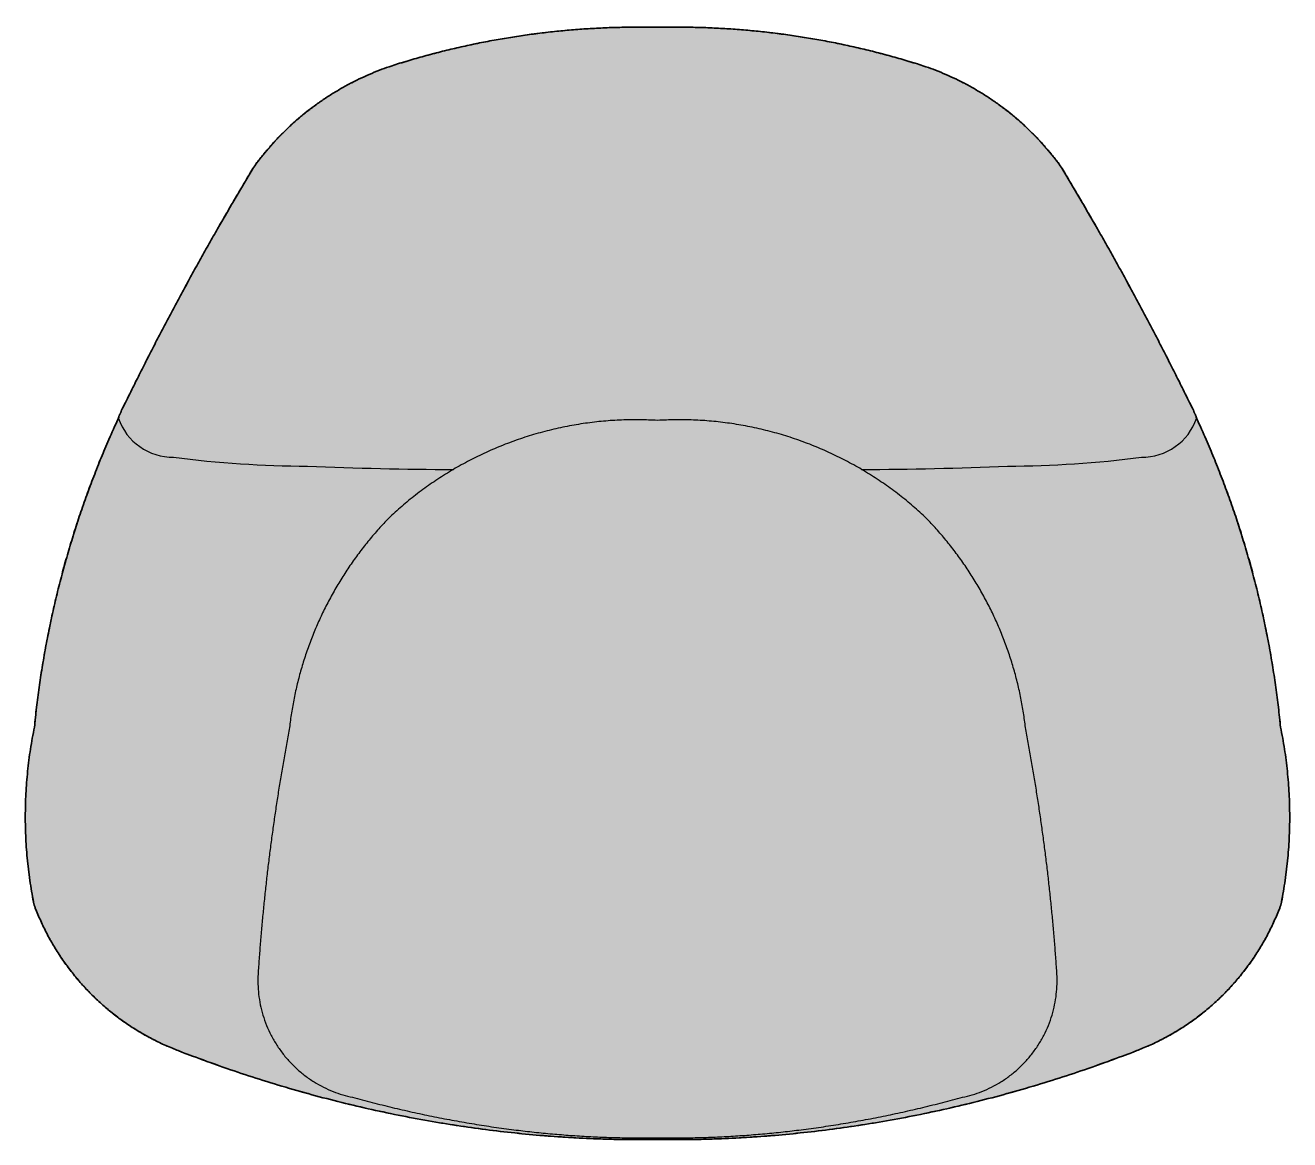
# Model space of a CAD drawing. Header units: millimetres. Extents: x -51 to 1796, y -1067 to 959.
# Drawn here: x -51 to 865, y -1067 to -260 of the extents above; entities that cross this region are included whole.
import ezdxf

# ---------------------------------------------------------------- set-up
doc = ezdxf.new("R2010")
doc.units = ezdxf.units.MM
doc.layers.add('Blocks', color=7, linetype='Continuous')
doc.layers.add('Blocks$Fill', color=7, linetype='Continuous', true_color=0xffffff)
doc.layers.add('Blocks$Inner', color=7, linetype='Continuous', lineweight=25, true_color=0x007f00)
doc.layers.add('Blocks$Outline', color=7, linetype='Continuous', lineweight=35, true_color=0xff3f3f)

# ---------------------------------------------------------------- blocks, each defined once
blk = doc.blocks.new('AAL 92 Lounge Chair Top')
at = {"layer": 'Blocks$Fill'}
blk.add_hatch(color=256, dxfattribs=at).paths.add_polyline_path([(451.28, -298.76), (472.82, -298.77), (494.47, -298.23), (516.2, -297.16), (538, -295.54), (559.84, -293.38), (581.72, -290.68), (603.6, -287.44), (625.47, -283.65), (647.32, -279.33), (669.12, -274.48), (690.85, -269.1), (712.5, -263.2), (734.05, -256.78), (755.48, -249.86), (776.77, -242.43), (797.91, -234.52), (802.25, -232.81), (806.57, -230.97), (810.86, -229.01), (815.12, -226.93), (819.34, -224.73), (823.52, -222.41), (827.65, -219.97), (831.72, -217.41), (835.74, -214.73), (839.69, -211.94), (843.58, -209.04), (847.39, -206.03), (851.13, -202.92), (854.78, -199.7), (858.35, -196.38), (861.83, -192.96), (865.21, -189.45), (868.5, -185.85), (871.68, -182.17), (874.76, -178.4), (877.74, -174.56), (880.6, -170.65), (883.35, -166.67), (885.99, -162.63), (888.51, -158.53), (890.92, -154.38), (893.2, -150.18), (895.36, -145.94), (897.4, -141.67), (899.32, -137.36), (901.12, -133.02), (902.79, -128.66), (904.29, -120.75), (905.59, -112.78), (906.69, -104.77), (907.59, -96.73), (908.29, -88.65), (908.79, -80.55), (909.08, -72.44), (909.17, -64.32), (909.05, -56.2), (908.73, -48.09), (908.2, -39.99), (907.47, -31.92), (906.54, -23.87), (905.41, -15.87), (904.08, -7.91), (902.56, 0), (901, 14.42), (899.14, 28.82), (896.97, 43.2), (894.5, 57.55), (891.72, 71.85), (888.65, 86.11), (885.27, 100.3), (881.59, 114.42), (877.62, 128.46), (873.35, 142.41), (868.79, 156.26), (863.94, 170), (858.81, 183.62), (853.4, 197.12), (847.72, 210.49), (841.77, 223.71), (841.7, 224), (841.63, 224.28), (841.55, 224.56), (841.47, 224.84), (841.37, 225.12), (841.27, 225.4), (841.17, 225.67), (841.06, 225.94), (840.94, 226.21), (840.81, 226.48), (840.68, 226.74), (840.54, 227), (840.4, 227.25), (840.24, 227.5), (840.09, 227.75), (839.93, 227.99), (839.87, 228.28), (839.8, 228.56), (839.73, 228.85), (839.64, 229.13), (839.55, 229.41), (839.45, 229.69), (839.34, 229.96), (839.23, 230.23), (839.1, 230.5), (838.97, 230.76), (838.83, 231.02), (838.68, 231.28), (838.52, 231.53), (838.36, 231.77), (838.19, 232.01), (838.02, 232.24), (815.77, 276.64), (792.52, 320.54), (768.28, 363.9), (743.07, 406.69), (740.76, 409.77), (738.39, 412.81), (735.96, 415.81), (733.47, 418.78), (730.91, 421.7), (728.29, 424.58), (725.61, 427.41), (722.88, 430.2), (720.08, 432.94), (717.23, 435.62), (714.33, 438.26), (711.37, 440.84), (708.36, 443.36), (705.3, 445.83), (702.2, 448.23), (699.04, 450.58), (695.84, 452.87), (692.6, 455.09), (689.32, 457.25), (686, 459.34), (682.64, 461.37), (679.24, 463.33), (675.81, 465.22), (672.35, 467.04), (668.86, 468.8), (665.35, 470.48), (661.81, 472.09), (658.24, 473.63), (654.66, 475.1), (651.05, 476.5), (647.43, 477.83), (643.8, 479.08), (632.17, 482.68), (620.46, 486.04), (608.66, 489.16), (596.79, 492.04), (584.85, 494.67), (572.85, 497.05), (560.8, 499.19), (548.7, 501.07), (536.57, 502.7), (524.41, 504.07), (512.23, 505.2), (500.03, 506.06), (487.83, 506.68), (475.63, 507.03), (463.45, 507.14), (426.93, 507.03), (414.73, 506.68), (402.53, 506.06), (390.33, 505.2), (378.15, 504.07), (365.99, 502.7), (353.86, 501.07), (341.76, 499.19), (329.71, 497.05), (317.71, 494.67), (305.77, 492.04), (293.9, 489.16), (282.1, 486.04), (270.38, 482.68), (258.76, 479.08), (255.13, 477.83), (251.51, 476.5), (247.9, 475.1), (244.32, 473.63), (240.75, 472.09), (237.21, 470.48), (233.69, 468.8), (230.2, 467.04), (226.74, 465.22), (223.32, 463.33), (219.92, 461.37), (216.56, 459.34), (213.24, 457.25), (209.96, 455.09), (206.71, 452.87), (203.51, 450.58), (200.36, 448.23), (197.25, 445.83), (194.19, 443.36), (191.19, 440.84), (188.23, 438.26), (185.32, 435.62), (182.48, 432.94), (179.68, 430.2), (176.95, 427.41), (174.27, 424.58), (171.65, 421.7), (169.09, 418.78), (166.6, 415.81), (164.17, 412.81), (161.8, 409.77), (159.49, 406.69), (134.28, 363.9), (110.04, 320.54), (86.79, 276.64), (64.54, 232.24), (64.37, 232.01), (64.2, 231.77), (64.04, 231.53), (63.88, 231.28), (63.73, 231.02), (63.59, 230.76), (63.46, 230.5), (63.33, 230.23), (63.22, 229.96), (63.11, 229.69), (63.01, 229.41), (62.91, 229.13), (62.83, 228.85), (62.76, 228.56), (62.69, 228.28), (62.63, 227.99), (62.47, 227.75), (62.31, 227.5), (62.16, 227.25), (62.02, 227), (61.88, 226.74), (61.75, 226.48), (61.62, 226.21), (61.5, 225.94), (61.39, 225.67), (61.28, 225.4), (61.19, 225.12), (61.09, 224.84), (61.01, 224.56), (60.93, 224.28), (60.86, 224), (60.79, 223.71), (54.84, 210.49), (49.16, 197.12), (43.75, 183.62), (38.62, 170), (33.77, 156.26), (29.21, 142.41), (24.94, 128.46), (20.97, 114.42), (17.29, 100.3), (13.91, 86.11), (10.83, 71.85), (8.06, 57.55), (5.59, 43.2), (3.42, 28.82), (1.56, 14.42), (0, 0), (-1.52, -7.91), (-2.85, -15.87), (-3.98, -23.87), (-4.91, -31.92), (-5.64, -39.99), (-6.17, -48.09), (-6.49, -56.2), (-6.61, -64.32), (-6.52, -72.44), (-6.23, -80.55), (-5.73, -88.65), (-5.03, -96.73), (-4.13, -104.77), (-3.03, -112.78), (-1.73, -120.75), (-0.23, -128.66), (1.44, -133.02), (3.24, -137.36), (5.16, -141.67), (7.2, -145.94), (9.36, -150.18), (11.64, -154.38), (14.05, -158.53), (16.57, -162.63), (19.2, -166.67), (21.96, -170.65), (24.82, -174.56), (27.8, -178.4), (30.88, -182.17), (34.06, -185.85), (37.35, -189.45), (40.73, -192.96), (44.21, -196.38), (47.78, -199.7), (51.43, -202.92), (55.17, -206.03), (58.98, -209.04), (62.87, -211.94), (66.82, -214.73), (70.84, -217.41), (74.91, -219.97), (79.04, -222.41), (83.22, -224.73), (87.44, -226.93), (91.7, -229.01), (95.99, -230.97), (100.31, -232.81), (104.65, -234.52), (125.79, -242.43), (147.08, -249.86), (168.51, -256.78), (190.06, -263.2), (211.71, -269.1), (233.44, -274.48), (255.24, -279.33), (277.08, -283.65), (298.96, -287.44), (320.84, -290.68), (342.71, -293.38), (364.56, -295.54), (386.36, -297.16), (408.09, -298.23), (429.73, -298.77)], flags=0)
at = {"layer": 'Blocks$Inner'}
for centre, radius, start, end in [((438.02, -79.51), 586.65, 88.7051, 107.7925), ((464.54, -79.51), 586.65, 72.2075, 91.2949), ((323.04, 286.68), 202.86, 108.47339, 143.72752), ((579.52, 286.68), 202.86, 36.27248, 71.52661), ((2033.91, -726.59), 2190.38, 148.84262, 154.03974), ((-1131.35, -726.59), 2190.38, 25.96026, 31.15738), ((72.34, 226.18), 9.88, 142.12786, 169.40503), ((830.22, 226.18), 9.88, 10.59497, 37.87214), ((689.24, -67.18), 692.5, 155.16185, 174.43309), ((72.62, 221.17), 12.1, 145.64837, 167.85508), ((100.55, 237.67), 42.13, 199.3434, 270.37853), ((802.01, 237.67), 42.13, 269.62147, 340.6566), ((829.94, 221.17), 12.1, 12.14492, 34.35163), ((213.32, -67.18), 692.5, 5.56691, 24.83815), ((202.68, 989.2), 800.17, 262.68671, 269.64936), ((699.88, 989.2), 800.17, 270.35064, 277.31329), ((320.75, 3283.28), 3096.7, 267.72072, 269.68313), ((581.81, 3283.28), 3096.7, 270.31687, 272.27928)]:
    blk.add_arc(centre, radius, start, end, dxfattribs=at)
for points, weights in [([(451.28, 222.24), (339.42, 228.95), (257.58, 152.41)], [1, 0.918741491453, 1]), ([(644.98, 152.41), (563.14, 228.95), (451.28, 222.24)], [1, 0.918741491453, 1]), ([(257.58, 152.41), (194.49, 88.03), (184.57, -1.56)], [1, 0.945220397285, 1]), ([(717.98, -1.56), (708.07, 88.03), (644.98, 152.41)], [1, 0.945220397285, 1]), ([(0, 0), (-13.23, -64.31), (-0.23, -128.66)], [1, 0.980319203337, 1]), ([(902.79, -128.66), (915.79, -64.31), (902.56, 0)], [1, 0.980319203337, 1]), ([(184.57, -1.56), (167.81, -89.53), (161.97, -178.9)], [1, 0.998107514442, 1]), ([(740.59, -178.9), (734.75, -89.53), (717.98, -1.56)], [1, 0.998107514442, 1]), ([(-0.23, -128.66), (28.12, -205.45), (104.65, -234.52)], [1, 0.910194852735, 1]), ([(797.91, -234.52), (874.43, -205.45), (902.79, -128.66)], [1, 0.910194852735, 1]), ([(161.97, -178.9), (157.89, -254.34), (232.1, -268.5)], [1, 0.753043243329, 1]), ([(670.46, -268.5), (744.67, -254.34), (740.59, -178.9)], [1, 0.75304324333, 1]), ([(104.65, -234.52), (276.19, -300.98), (451.28, -298.76)], [1, 0.981811831048, 1]), ([(451.28, -298.76), (626.37, -300.98), (797.91, -234.52)], [1, 0.981811831048, 1]), ([(232.1, -268.5), (344.01, -299.2), (451.28, -297.44)], [1, 0.989955951226, 1]), ([(451.28, -297.44), (558.55, -299.2), (670.46, -268.5)], [1, 0.989955951226, 1])]:
    blk.add_rational_spline(points, weights, degree=2, dxfattribs=at)
at = {"layer": 'Blocks$Outline'}
for points, weights, knots in [([(902.56, 0), (891.15, 117.02), (841.77, 223.71), (841.27, 226.03), (839.93, 227.99), (839.49, 230.35), (838.02, 232.24), (794.5, 321.62), (743.07, 406.69), (704.93, 458.65), (643.8, 479.08), (549.88, 509.22), (451.28, 506.99), (352.67, 509.22), (258.76, 479.08), (197.63, 458.65), (159.49, 406.69), (108.06, 321.62), (64.54, 232.24), (63.07, 230.35), (62.63, 227.99), (61.29, 226.03), (60.79, 223.71), (11.41, 117.02), (0, 0)], [1, 0.985892167415, 1, 0.981281384788, 1, 0.971802426156, 1, 0.998971707607, 1, 0.953047745414, 1, 0.986159423168, 1, 0.986159423168, 1, 0.953047745414, 1, 0.998971707607, 1, 0.97180242615, 1, 0.981281384792, 1, 0.985892167415, 1], [0, 0, 0, 9.316834, 9.316834, 9.504432, 9.504432, 9.692554, 9.692554, 17.639844, 17.639844, 22.632544, 22.632544, 30.449896, 30.449896, 38.267248, 38.267248, 43.259948, 43.259948, 51.207238, 51.207238, 51.39536, 51.39536, 51.582958, 51.582958, 60.899792, 60.899792, 60.899792]), ([(0, 0), (-13.23, -64.31), (-0.23, -128.66), (28.12, -205.45), (104.65, -234.52), (276.19, -300.98), (451.28, -298.76)], [1, 0.980319203337, 1, 0.910194852735, 1, 0.981811831048, 1], [0, 0, 0, 5.182621, 5.182621, 11.328618, 11.328618, 25.865765, 25.865765, 25.865765]), ([(451.28, -298.76), (626.37, -300.98), (797.91, -234.52), (874.43, -205.45), (902.79, -128.66), (915.79, -64.31), (902.56, 0)], [1, 0.981811831048, 1, 0.910194852735, 1, 0.980319203337, 1], [0, 0, 0, 14.537147, 14.537147, 20.683144, 20.683144, 25.865765, 25.865765, 25.865765])]:
    blk.add_rational_spline(points, weights, degree=2, knots=knots, dxfattribs=at)

msp = doc.modelspace()

# ---------------------------------------------------------------- block references
at = {"layer": 'Blocks'}
msp.add_blockref('AAL 92 Lounge Chair Top', (-44.26, -768.59, -335.78), dxfattribs=at)

doc.saveas('drawing.dxf')
